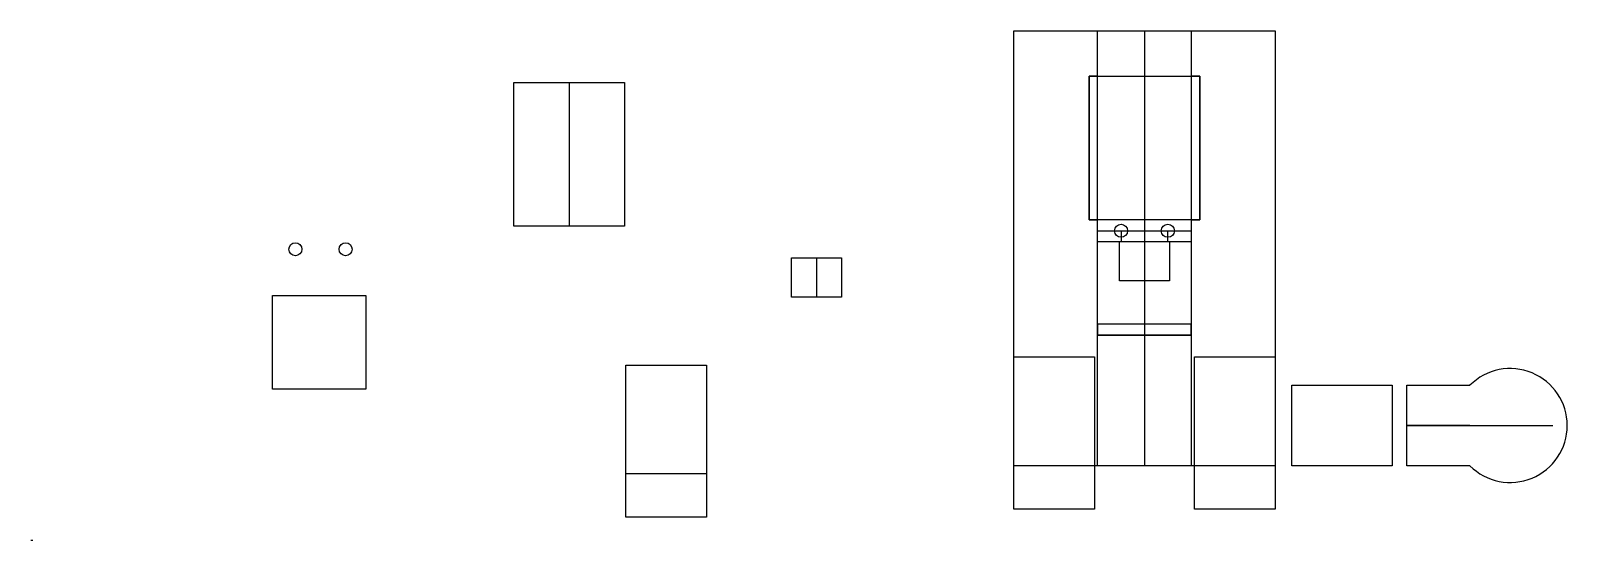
# Model space of a CAD drawing. Header units: millimetres. Extents: x 0 to 706, y 0 to 234.
import ezdxf

# ---------------------------------------------------------------- set-up
doc = ezdxf.new("R2010")
doc.units = ezdxf.units.MM

msp = doc.modelspace()

# ---------------------------------------------------------------- linework, layer by layer
at = {"color": 215, "true_color": 0xa953a0}
for p, q in [((490.17, 34.27), (490.17, 234.27)), ((511.67, 234.27), (511.67, 34.27)), ((533.17, 234.27), (533.17, 34.27)), ((511.67, 213.3), (511.67, 147.26)), ((247.33, 210.49), (247.33, 144.45)), ((490.17, 142.28), (533.17, 142.28)), ((490.17, 142.28), (500.92, 142.28)), ((500.92, 142.28), (500.92, 137.3)), ((522.42, 137.3), (522.42, 142.28)), ((500.17, 137.3), (511.67, 137.3)), ((500.92, 137.3), (522.42, 137.3)), ((511.67, 137.3), (511.67, 119.3)), ((349.55, 129.8), (361.05, 129.8)), ((361.05, 129.8), (361.05, 111.8)), ((661.24, 52.77), (632.24, 52.77)), ((632.24, 52.77), (699.3, 52.77))]:
    msp.add_line(p, q, dxfattribs=at)
for p, q in [((310.42, 30.57), (273.42, 30.57)), ((488.67, 34.27), (451.67, 34.27)), ((571.67, 34.27), (534.67, 34.27))]:
    msp.add_line(p, q)
for points in [[(451.67, 234.27), (571.67, 234.27), (571.67, 34.27), (451.67, 34.27)], [(221.93, 210.49), (272.73, 210.49), (272.73, 144.45), (221.93, 144.45)], [(111.02, 112.47), (154.02, 112.47), (154.02, 69.47), (111.02, 69.47)], [(273.42, 80.57), (310.42, 80.57), (310.42, 10.57), (273.42, 10.57)], [(579.46, 71.27), (625.46, 71.27), (625.46, 34.27), (579.46, 34.27)]]:
    msp.add_lwpolyline(points, close=True)
at = {"color": 52, "true_color": 0xc8c92d}
for points in [[(486.27, 213.3), (537.07, 213.3), (537.07, 147.26), (486.27, 147.26)], [(490.17, 137.3), (533.17, 137.3), (533.17, 94.3), (490.17, 94.3)], [(451.67, 84.27), (488.67, 84.27), (488.67, 14.27), (451.67, 14.27)], [(534.67, 84.27), (571.67, 84.27), (571.67, 14.27), (534.67, 14.27)]]:
    msp.add_lwpolyline(points, close=True, dxfattribs=at)
at = {"color": 152, "true_color": 0x2776bb}
for points in [[(486.27, 147.26), (490.17, 147.26), (490.17, 213.3), (486.27, 213.3)], [(533.17, 147.26), (537.07, 147.26), (537.07, 213.3), (533.17, 213.3)], [(500.17, 137.3), (523.17, 137.3), (523.17, 119.3), (500.17, 119.3)], [(349.55, 129.8), (372.55, 129.8), (372.55, 111.8), (349.55, 111.8)], [(490.17, 94.3), (533.17, 94.3), (533.17, 99.3), (490.17, 99.3)]]:
    msp.add_lwpolyline(points, close=True, dxfattribs=at)
msp.add_lwpolyline([(661.24, 34.27), (632.24, 34.27), (632.24, 71.27), (661.24, 71.27)])
for centre in [(500.92, 142.28), (522.42, 142.28), (121.58, 133.8), (144.68, 133.8)]:
    msp.add_circle(centre, 3)
msp.add_arc((679.76, 52.77), 26.18, 224.96445, 135.03555)
msp.add_open_spline([(0, 0), (0.33, 0), (0.67, 0), (1, 0)], degree=3)
msp.add_open_spline([(0, 0), (0.33, 0), (0.67, 0), (1, 0)], degree=3)

doc.saveas('drawing.dxf')
